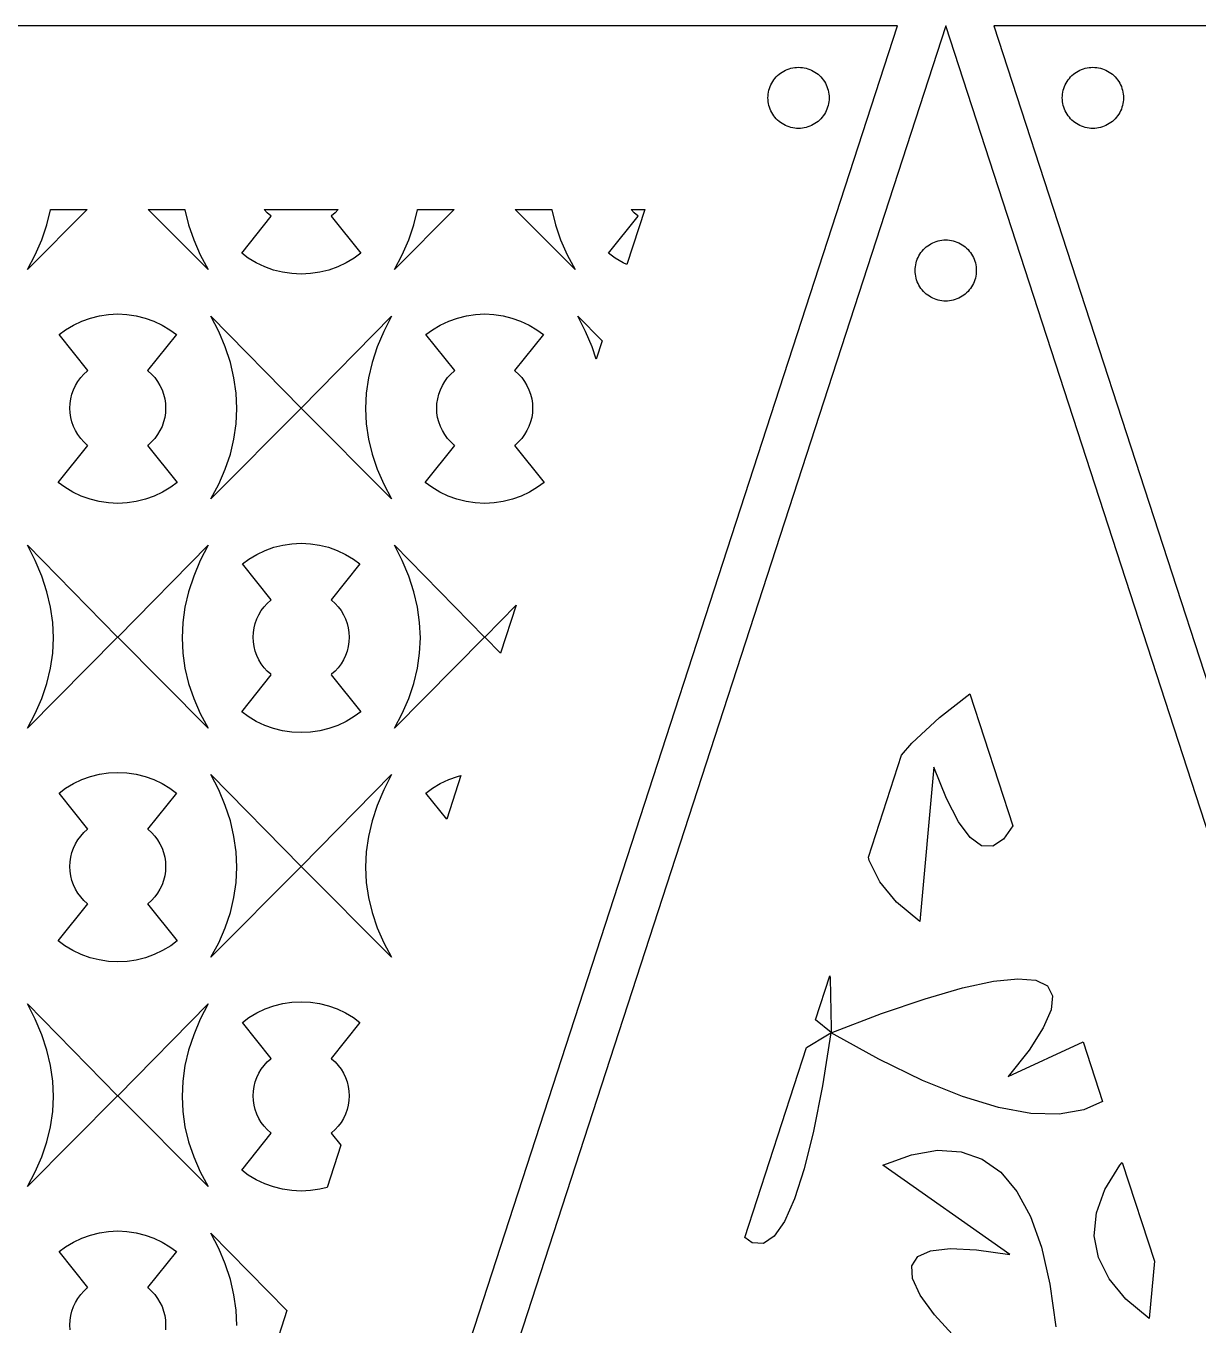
# Model space of a CAD drawing. Header units: metres. Extents: x 20 to 1108, y 20 to 485.
# Drawn here: x 269.3 to 346, y 399.7 to 484.7 of the extents above; entities that cross this region are included whole.
import ezdxf

# ---------------------------------------------------------------- set-up
doc = ezdxf.new("R2010")
doc.units = ezdxf.units.M

msp = doc.modelspace()

# ---------------------------------------------------------------- linework, layer by layer
for p, q in [((326.309, 484.652), (176.309, 484.652)), ((251.309, 253.826), (326.309, 484.652)), ((329.463, 484.652), (254.463, 253.826)), ((404.463, 253.826), (329.463, 484.652)), ((482.617, 484.652), (332.617, 484.652)), ((332.617, 484.652), (407.617, 253.826)), ((318.148, 481.022), (318.219, 481.126)), ((318.219, 481.126), (318.295, 481.225)), ((318.295, 481.225), (318.379, 481.319)), ((318.379, 481.319), (318.468, 481.408)), ((318.468, 481.408), (318.562, 481.491)), ((318.562, 481.491), (318.661, 481.569)), ((318.661, 481.569), (318.765, 481.639)), ((318.765, 481.639), (318.873, 481.703)), ((318.873, 481.703), (318.986, 481.76)), ((318.986, 481.76), (319.101, 481.81)), ((319.101, 481.81), (319.219, 481.853)), ((319.219, 481.853), (319.339, 481.888)), ((319.339, 481.888), (319.462, 481.915)), ((319.462, 481.915), (319.586, 481.935)), ((319.586, 481.935), (319.711, 481.946)), ((319.711, 481.946), (319.837, 481.95)), ((319.837, 481.95), (319.962, 481.946)), ((319.962, 481.946), (320.087, 481.935)), ((320.087, 481.935), (320.211, 481.915)), ((320.211, 481.915), (320.334, 481.888)), ((320.334, 481.888), (320.454, 481.853)), ((320.454, 481.853), (320.572, 481.81)), ((320.572, 481.81), (320.689, 481.76)), ((320.689, 481.76), (320.8, 481.703)), ((320.8, 481.703), (320.908, 481.639)), ((320.908, 481.639), (321.012, 481.569)), ((321.012, 481.569), (321.112, 481.491)), ((321.112, 481.491), (321.206, 481.408)), ((321.206, 481.408), (321.294, 481.319)), ((321.294, 481.319), (321.378, 481.225)), ((321.378, 481.225), (321.454, 481.126)), ((321.454, 481.126), (321.526, 481.022)), ((337.401, 481.022), (337.472, 481.126)), ((337.472, 481.126), (337.548, 481.225)), ((337.548, 481.225), (337.632, 481.319)), ((337.632, 481.319), (337.72, 481.408)), ((337.72, 481.408), (337.815, 481.491)), ((337.815, 481.491), (337.914, 481.569)), ((337.914, 481.569), (338.018, 481.639)), ((338.018, 481.639), (338.126, 481.703)), ((338.126, 481.703), (338.238, 481.76)), ((338.238, 481.76), (338.354, 481.81)), ((338.354, 481.81), (338.472, 481.853)), ((338.472, 481.853), (338.592, 481.888)), ((338.592, 481.888), (338.715, 481.915)), ((338.715, 481.915), (338.839, 481.935)), ((338.839, 481.935), (338.964, 481.946)), ((338.964, 481.946), (339.089, 481.95)), ((339.089, 481.95), (339.215, 481.946)), ((339.215, 481.946), (339.34, 481.935)), ((339.34, 481.935), (339.464, 481.915)), ((339.464, 481.915), (339.587, 481.888)), ((339.587, 481.888), (339.707, 481.853)), ((339.707, 481.853), (339.826, 481.81)), ((339.826, 481.81), (339.941, 481.76)), ((339.941, 481.76), (340.053, 481.703)), ((340.053, 481.703), (340.161, 481.639)), ((340.161, 481.639), (340.265, 481.569)), ((340.265, 481.569), (340.365, 481.491)), ((340.365, 481.491), (340.458, 481.408)), ((340.458, 481.408), (340.547, 481.319)), ((340.547, 481.319), (340.631, 481.225)), ((340.631, 481.225), (340.707, 481.126)), ((340.707, 481.126), (340.779, 481.022)), ((317.853, 480.201), (317.872, 480.325)), ((317.872, 480.325), (317.9, 480.447)), ((317.9, 480.447), (317.935, 480.569)), ((317.935, 480.569), (317.977, 480.687)), ((317.977, 480.687), (318.027, 480.802)), ((318.027, 480.802), (318.084, 480.913)), ((318.084, 480.913), (318.148, 481.022)), ((321.526, 481.022), (321.589, 480.913)), ((321.589, 480.913), (321.647, 480.802)), ((321.647, 480.802), (321.696, 480.687)), ((321.696, 480.687), (321.738, 480.569)), ((321.738, 480.569), (321.774, 480.447)), ((321.774, 480.447), (321.801, 480.325)), ((321.801, 480.325), (321.821, 480.201)), ((337.106, 480.201), (337.125, 480.325)), ((337.125, 480.325), (337.153, 480.447)), ((337.153, 480.447), (337.188, 480.569)), ((337.188, 480.569), (337.23, 480.687)), ((337.23, 480.687), (337.28, 480.802)), ((337.28, 480.802), (337.337, 480.913)), ((337.337, 480.913), (337.401, 481.022)), ((340.779, 481.022), (340.842, 480.913)), ((340.842, 480.913), (340.9, 480.802)), ((340.9, 480.802), (340.95, 480.687)), ((340.95, 480.687), (340.992, 480.569)), ((340.992, 480.569), (341.027, 480.447)), ((341.027, 480.447), (341.054, 480.325)), ((341.054, 480.325), (341.074, 480.201)), ((317.837, 479.95), (317.841, 480.075)), ((317.841, 479.824), (317.837, 479.95)), ((317.841, 480.075), (317.853, 480.201)), ((317.853, 479.699), (317.841, 479.824)), ((317.872, 479.575), (317.853, 479.699)), ((317.9, 479.453), (317.872, 479.575)), ((317.935, 479.332), (317.9, 479.453)), ((321.774, 479.453), (321.738, 479.332)), ((321.801, 479.575), (321.774, 479.453)), ((321.821, 479.699), (321.801, 479.575)), ((321.821, 480.201), (321.832, 480.075)), ((321.832, 479.824), (321.821, 479.699)), ((321.832, 480.075), (321.837, 479.95)), ((321.837, 479.95), (321.832, 479.824)), ((337.089, 479.95), (337.094, 480.075)), ((337.094, 479.824), (337.089, 479.95)), ((337.094, 480.075), (337.106, 480.201)), ((337.106, 479.699), (337.094, 479.824)), ((337.125, 479.575), (337.106, 479.699)), ((337.153, 479.453), (337.125, 479.575)), ((337.188, 479.332), (337.153, 479.453)), ((341.027, 479.453), (340.992, 479.332)), ((341.054, 479.575), (341.027, 479.453)), ((341.074, 479.699), (341.054, 479.575)), ((341.074, 480.201), (341.085, 480.075)), ((341.085, 479.824), (341.074, 479.699)), ((341.085, 480.075), (341.089, 479.95)), ((341.089, 479.95), (341.085, 479.824)), ((317.977, 479.214), (317.935, 479.332)), ((318.027, 479.099), (317.977, 479.214)), ((318.084, 478.986), (318.027, 479.099)), ((318.148, 478.878), (318.084, 478.986)), ((318.219, 478.775), (318.148, 478.878)), ((318.295, 478.675), (318.219, 478.775)), ((318.379, 478.581), (318.295, 478.675)), ((318.468, 478.492), (318.379, 478.581)), ((321.294, 478.581), (321.206, 478.492)), ((321.378, 478.675), (321.294, 478.581)), ((321.454, 478.775), (321.378, 478.675)), ((321.526, 478.878), (321.454, 478.775)), ((321.589, 478.986), (321.526, 478.878)), ((321.647, 479.099), (321.589, 478.986)), ((321.696, 479.214), (321.647, 479.099)), ((321.738, 479.332), (321.696, 479.214)), ((337.23, 479.214), (337.188, 479.332)), ((337.28, 479.099), (337.23, 479.214)), ((337.337, 478.986), (337.28, 479.099)), ((337.401, 478.878), (337.337, 478.986)), ((337.472, 478.775), (337.401, 478.878)), ((337.548, 478.675), (337.472, 478.775)), ((337.632, 478.581), (337.548, 478.675)), ((337.72, 478.492), (337.632, 478.581)), ((340.547, 478.581), (340.458, 478.492)), ((340.631, 478.675), (340.547, 478.581)), ((340.707, 478.775), (340.631, 478.675)), ((340.779, 478.878), (340.707, 478.775)), ((340.842, 478.986), (340.779, 478.878)), ((340.9, 479.099), (340.842, 478.986)), ((340.95, 479.214), (340.9, 479.099)), ((340.992, 479.332), (340.95, 479.214)), ((318.562, 478.409), (318.468, 478.492)), ((318.661, 478.332), (318.562, 478.409)), ((318.765, 478.262), (318.661, 478.332)), ((318.873, 478.197), (318.765, 478.262)), ((318.986, 478.141), (318.873, 478.197)), ((319.101, 478.091), (318.986, 478.141)), ((319.219, 478.048), (319.101, 478.091)), ((319.339, 478.013), (319.219, 478.048)), ((319.462, 477.986), (319.339, 478.013)), ((319.586, 477.966), (319.462, 477.986)), ((319.711, 477.954), (319.586, 477.966)), ((319.837, 477.95), (319.711, 477.954)), ((319.962, 477.954), (319.837, 477.95)), ((320.087, 477.966), (319.962, 477.954)), ((320.211, 477.986), (320.087, 477.966)), ((320.334, 478.013), (320.211, 477.986)), ((320.454, 478.048), (320.334, 478.013)), ((320.572, 478.091), (320.454, 478.048)), ((320.689, 478.141), (320.572, 478.091)), ((320.8, 478.197), (320.689, 478.141)), ((320.908, 478.262), (320.8, 478.197)), ((321.012, 478.332), (320.908, 478.262)), ((321.112, 478.409), (321.012, 478.332)), ((321.206, 478.492), (321.112, 478.409)), ((337.815, 478.409), (337.72, 478.492)), ((337.914, 478.332), (337.815, 478.409)), ((338.018, 478.262), (337.914, 478.332)), ((338.126, 478.197), (338.018, 478.262)), ((338.238, 478.141), (338.126, 478.197)), ((338.354, 478.091), (338.238, 478.141)), ((338.472, 478.048), (338.354, 478.091)), ((338.592, 478.013), (338.472, 478.048)), ((338.715, 477.986), (338.592, 478.013)), ((338.839, 477.966), (338.715, 477.986)), ((338.964, 477.954), (338.839, 477.966)), ((339.089, 477.95), (338.964, 477.954)), ((339.215, 477.954), (339.089, 477.95)), ((339.34, 477.966), (339.215, 477.954)), ((339.464, 477.986), (339.34, 477.966)), ((339.587, 478.013), (339.464, 477.986)), ((339.707, 478.048), (339.587, 478.013)), ((339.826, 478.091), (339.707, 478.048)), ((339.941, 478.141), (339.826, 478.091)), ((340.053, 478.197), (339.941, 478.141)), ((340.161, 478.262), (340.053, 478.197)), ((340.265, 478.332), (340.161, 478.262)), ((340.365, 478.409), (340.265, 478.332)), ((340.458, 478.492), (340.365, 478.409)), ((273.317, 472.652), (269.4, 468.712)), ((270.674, 471.634), (270.912, 472.623)), ((270.912, 472.623), (270.917, 472.652)), ((270.917, 472.652), (273.317, 472.652)), ((277.301, 472.652), (279.699, 472.652)), ((281.217, 468.712), (277.301, 472.652)), ((279.699, 472.652), (279.704, 472.623)), ((279.704, 472.623), (279.943, 471.634)), ((285.091, 472.436), (284.895, 472.652)), ((284.895, 472.652), (289.722, 472.652)), ((289.722, 472.652), (289.526, 472.436)), ((297.317, 472.652), (293.4, 468.712)), ((294.675, 471.634), (294.912, 472.623)), ((294.912, 472.623), (294.917, 472.652)), ((294.917, 472.652), (297.317, 472.652)), ((301.301, 472.652), (303.699, 472.652)), ((305.217, 468.712), (301.301, 472.652)), ((303.699, 472.652), (303.704, 472.623)), ((303.704, 472.623), (303.943, 471.634)), ((309.792, 472.652), (308.616, 469.034)), ((309.091, 472.436), (308.896, 472.652)), ((308.896, 472.652), (309.792, 472.652)), ((283.417, 469.783), (285.353, 472.204)), ((285.32, 472.229), (285.091, 472.436)), ((285.353, 472.204), (285.32, 472.229)), ((289.298, 472.229), (289.264, 472.204)), ((289.264, 472.204), (291.2, 469.783)), ((289.526, 472.436), (289.298, 472.229)), ((307.417, 469.783), (309.353, 472.204)), ((309.32, 472.229), (309.091, 472.436)), ((309.353, 472.204), (309.32, 472.229)), ((270.341, 470.649), (270.674, 471.634)), ((279.943, 471.634), (280.276, 470.65)), ((294.341, 470.649), (294.675, 471.634)), ((303.943, 471.634), (304.276, 470.65)), ((269.912, 469.669), (270.341, 470.649)), ((280.276, 470.65), (280.704, 469.669)), ((293.913, 469.669), (294.341, 470.649)), ((304.276, 470.65), (304.704, 469.669)), ((328.005, 470.022), (328.094, 470.11)), ((328.094, 470.11), (328.189, 470.193)), ((328.189, 470.193), (328.287, 470.271)), ((328.287, 470.271), (328.392, 470.341)), ((328.392, 470.341), (328.499, 470.405)), ((328.499, 470.405), (328.612, 470.462)), ((328.612, 470.462), (328.727, 470.512)), ((328.727, 470.512), (328.845, 470.554)), ((328.845, 470.554), (328.966, 470.589)), ((328.966, 470.589), (329.088, 470.617)), ((329.088, 470.617), (329.212, 470.636)), ((329.212, 470.636), (329.337, 470.649)), ((329.337, 470.649), (329.463, 470.652)), ((329.463, 470.652), (329.589, 470.649)), ((329.589, 470.649), (329.714, 470.636)), ((329.714, 470.636), (329.838, 470.617)), ((329.838, 470.617), (329.96, 470.589)), ((329.96, 470.589), (330.081, 470.554)), ((330.081, 470.554), (330.2, 470.512)), ((330.2, 470.512), (330.315, 470.462)), ((330.315, 470.462), (330.427, 470.405)), ((330.427, 470.405), (330.534, 470.341)), ((330.534, 470.341), (330.639, 470.271)), ((330.639, 470.271), (330.738, 470.193)), ((330.738, 470.193), (330.832, 470.11)), ((330.832, 470.11), (330.921, 470.022)), ((269.4, 468.712), (269.912, 469.669)), ((280.704, 469.669), (281.217, 468.712)), ((283.844, 469.467), (283.417, 469.783)), ((284.369, 469.152), (283.844, 469.467)), ((290.773, 469.467), (290.248, 469.152)), ((291.2, 469.783), (290.773, 469.467)), ((293.4, 468.712), (293.913, 469.669)), ((304.704, 469.669), (305.217, 468.712)), ((307.844, 469.467), (307.417, 469.783)), ((308.369, 469.152), (307.844, 469.467)), ((327.526, 469.151), (327.561, 469.271)), ((327.561, 469.271), (327.604, 469.388)), ((327.604, 469.388), (327.654, 469.504)), ((327.654, 469.504), (327.71, 469.616)), ((327.71, 469.616), (327.775, 469.725)), ((327.775, 469.725), (327.845, 469.828)), ((327.845, 469.828), (327.922, 469.927)), ((327.922, 469.927), (328.005, 470.022)), ((330.921, 470.022), (331.004, 469.927)), ((331.004, 469.927), (331.081, 469.828)), ((331.081, 469.828), (331.152, 469.725)), ((331.152, 469.725), (331.216, 469.616)), ((331.216, 469.616), (331.273, 469.504)), ((331.273, 469.504), (331.323, 469.388)), ((331.323, 469.388), (331.366, 469.271)), ((331.366, 469.271), (331.401, 469.151)), ((284.922, 468.89), (284.369, 469.152)), ((285.498, 468.684), (284.922, 468.89)), ((286.091, 468.536), (285.498, 468.684)), ((286.697, 468.445), (286.091, 468.536)), ((287.309, 468.415), (286.697, 468.445)), ((287.92, 468.445), (287.309, 468.415)), ((288.525, 468.535), (287.92, 468.445)), ((289.118, 468.684), (288.525, 468.535)), ((289.695, 468.89), (289.118, 468.684)), ((290.248, 469.152), (289.695, 468.89)), ((308.616, 469.034), (308.369, 469.152)), ((327.463, 468.652), (327.467, 468.778)), ((327.467, 468.527), (327.463, 468.652)), ((327.467, 468.778), (327.479, 468.903)), ((327.479, 468.402), (327.467, 468.527)), ((327.479, 468.903), (327.498, 469.027)), ((327.498, 468.277), (327.479, 468.402)), ((327.498, 469.027), (327.526, 469.151)), ((331.401, 469.151), (331.428, 469.027)), ((331.428, 469.027), (331.448, 468.903)), ((331.448, 468.402), (331.428, 468.277)), ((331.448, 468.903), (331.459, 468.778)), ((331.459, 468.527), (331.448, 468.402)), ((331.459, 468.778), (331.463, 468.652)), ((331.463, 468.652), (331.459, 468.527)), ((327.526, 468.155), (327.498, 468.277)), ((327.561, 468.034), (327.526, 468.155)), ((327.604, 467.916), (327.561, 468.034)), ((327.654, 467.801), (327.604, 467.916)), ((327.71, 467.69), (327.654, 467.801)), ((327.775, 467.581), (327.71, 467.69)), ((327.845, 467.478), (327.775, 467.581)), ((331.152, 467.581), (331.081, 467.478)), ((331.216, 467.69), (331.152, 467.581)), ((331.273, 467.801), (331.216, 467.69)), ((331.323, 467.916), (331.273, 467.801)), ((331.366, 468.034), (331.323, 467.916)), ((331.401, 468.155), (331.366, 468.034)), ((331.428, 468.277), (331.401, 468.155)), ((327.922, 467.377), (327.845, 467.478)), ((328.005, 467.283), (327.922, 467.377)), ((328.094, 467.194), (328.005, 467.283)), ((328.189, 467.111), (328.094, 467.194)), ((328.287, 467.034), (328.189, 467.111)), ((328.392, 466.964), (328.287, 467.034)), ((328.499, 466.901), (328.392, 466.964)), ((328.612, 466.843), (328.499, 466.901)), ((328.727, 466.793), (328.612, 466.843)), ((328.845, 466.75), (328.727, 466.793)), ((328.966, 466.715), (328.845, 466.75)), ((329.088, 466.689), (328.966, 466.715)), ((329.212, 466.668), (329.088, 466.689)), ((329.337, 466.656), (329.212, 466.668)), ((329.463, 466.652), (329.337, 466.656)), ((329.589, 466.656), (329.463, 466.652)), ((329.714, 466.668), (329.589, 466.656)), ((329.838, 466.689), (329.714, 466.668)), ((329.96, 466.715), (329.838, 466.689)), ((330.081, 466.75), (329.96, 466.715)), ((330.2, 466.793), (330.081, 466.75)), ((330.315, 466.843), (330.2, 466.793)), ((330.427, 466.901), (330.315, 466.843)), ((330.534, 466.964), (330.427, 466.901)), ((330.639, 467.034), (330.534, 466.964)), ((330.738, 467.111), (330.639, 467.034)), ((330.832, 467.194), (330.738, 467.111)), ((330.921, 467.283), (330.832, 467.194)), ((331.004, 467.377), (330.921, 467.283)), ((331.081, 467.478), (331.004, 467.377)), ((274.705, 465.776), (275.309, 465.806)), ((275.309, 465.806), (275.911, 465.776)), ((298.705, 465.776), (299.309, 465.806)), ((299.309, 465.806), (299.912, 465.776)), ((271.891, 464.769), (272.408, 465.079)), ((272.408, 465.079), (272.954, 465.337)), ((272.954, 465.337), (273.524, 465.541)), ((273.524, 465.541), (274.109, 465.688)), ((274.109, 465.688), (274.705, 465.776)), ((275.911, 465.776), (276.509, 465.687)), ((276.509, 465.687), (277.094, 465.541)), ((277.094, 465.541), (277.662, 465.337)), ((277.662, 465.337), (278.209, 465.079)), ((278.209, 465.079), (278.727, 464.769)), ((281.913, 464.666), (281.4, 465.671)), ((281.4, 465.671), (287.304, 459.652)), ((287.314, 459.652), (293.218, 465.671)), ((293.218, 465.671), (292.704, 464.666)), ((295.891, 464.769), (296.408, 465.079)), ((296.408, 465.079), (296.954, 465.337)), ((296.954, 465.337), (297.524, 465.541)), ((297.524, 465.541), (298.109, 465.688)), ((298.109, 465.688), (298.705, 465.776)), ((299.912, 465.776), (300.509, 465.687)), ((300.509, 465.687), (301.094, 465.541)), ((301.094, 465.541), (301.662, 465.337)), ((301.662, 465.337), (302.209, 465.079)), ((302.209, 465.079), (302.727, 464.769)), ((305.913, 464.666), (305.4, 465.671)), ((305.4, 465.671), (306.995, 464.045)), ((271.469, 464.456), (271.891, 464.769)), ((273.354, 462.101), (271.469, 464.456)), ((279.148, 464.456), (277.264, 462.101)), ((278.727, 464.769), (279.148, 464.456)), ((282.341, 463.647), (281.913, 464.666)), ((292.704, 464.666), (292.276, 463.648)), ((295.469, 464.456), (295.891, 464.769)), ((297.354, 462.101), (295.469, 464.456)), ((303.148, 464.456), (301.264, 462.101)), ((302.727, 464.769), (303.148, 464.456)), ((306.342, 463.647), (305.913, 464.666)), ((282.675, 462.632), (282.341, 463.647)), ((292.276, 463.648), (291.943, 462.632)), ((306.606, 462.844), (306.342, 463.647)), ((306.995, 464.045), (306.606, 462.844)), ((282.913, 461.622), (282.675, 462.632)), ((291.943, 462.632), (291.704, 461.622)), ((272.702, 461.395), (272.885, 461.641)), ((272.885, 461.641), (273.092, 461.869)), ((273.092, 461.869), (273.32, 462.076)), ((273.32, 462.076), (273.354, 462.101)), ((277.264, 462.101), (277.298, 462.076)), ((277.298, 462.076), (277.526, 461.869)), ((277.526, 461.869), (277.733, 461.641)), ((277.733, 461.641), (277.916, 461.394)), ((283.056, 460.615), (282.913, 461.622)), ((291.704, 461.622), (291.562, 460.615)), ((296.702, 461.395), (296.885, 461.641)), ((296.885, 461.641), (297.092, 461.869)), ((297.092, 461.869), (297.32, 462.076)), ((297.32, 462.076), (297.354, 462.101)), ((301.264, 462.101), (301.298, 462.076)), ((301.298, 462.076), (301.526, 461.869)), ((301.526, 461.869), (301.733, 461.641)), ((301.733, 461.641), (301.916, 461.394)), ((272.308, 460.562), (272.412, 460.853)), ((272.412, 460.853), (272.543, 461.13)), ((272.543, 461.13), (272.702, 461.395)), ((277.916, 461.394), (278.073, 461.13)), ((278.073, 461.13), (278.205, 460.852)), ((278.205, 460.852), (278.309, 460.562)), ((296.308, 460.562), (296.412, 460.853)), ((296.412, 460.853), (296.543, 461.13)), ((296.543, 461.13), (296.702, 461.395)), ((301.916, 461.394), (302.073, 461.13)), ((302.073, 461.13), (302.205, 460.852)), ((302.205, 460.852), (302.309, 460.562)), ((272.174, 459.652), (272.189, 459.96)), ((272.189, 459.96), (272.235, 460.265)), ((272.235, 460.265), (272.308, 460.562)), ((278.309, 460.562), (278.384, 460.264)), ((278.384, 460.264), (278.429, 459.959)), ((278.429, 459.959), (278.444, 459.652)), ((283.103, 459.613), (283.056, 460.615)), ((291.562, 460.615), (291.514, 459.613)), ((296.174, 459.652), (296.189, 459.96)), ((296.189, 459.96), (296.235, 460.265)), ((296.235, 460.265), (296.308, 460.562)), ((302.309, 460.562), (302.384, 460.264)), ((302.384, 460.264), (302.429, 459.959)), ((302.429, 459.959), (302.444, 459.652)), ((272.189, 459.346), (272.174, 459.652)), ((272.234, 459.041), (272.189, 459.346)), ((272.308, 458.743), (272.234, 459.041)), ((278.384, 459.04), (278.309, 458.743)), ((278.429, 459.345), (278.384, 459.04)), ((278.444, 459.652), (278.429, 459.345)), ((287.304, 459.652), (281.4, 453.712)), ((283.056, 458.616), (283.103, 459.613)), ((293.218, 453.712), (287.314, 459.652)), ((291.514, 459.613), (291.562, 458.616)), ((296.189, 459.346), (296.174, 459.652)), ((296.234, 459.041), (296.189, 459.346)), ((296.308, 458.743), (296.234, 459.041)), ((302.384, 459.04), (302.309, 458.743)), ((302.429, 459.345), (302.384, 459.04)), ((302.444, 459.652), (302.429, 459.345)), ((272.412, 458.453), (272.308, 458.743)), ((272.543, 458.175), (272.412, 458.453)), ((272.701, 457.911), (272.543, 458.175)), ((278.073, 458.175), (277.916, 457.911)), ((278.205, 458.453), (278.073, 458.175)), ((278.309, 458.743), (278.205, 458.453)), ((282.912, 457.623), (283.056, 458.616)), ((291.562, 458.616), (291.704, 457.623)), ((296.412, 458.453), (296.308, 458.743)), ((296.543, 458.175), (296.412, 458.453)), ((296.701, 457.911), (296.543, 458.175)), ((302.073, 458.175), (301.916, 457.911)), ((302.205, 458.453), (302.073, 458.175)), ((302.309, 458.743), (302.205, 458.453)), ((272.885, 457.664), (272.701, 457.911)), ((273.091, 457.436), (272.885, 457.664)), ((273.32, 457.229), (273.091, 457.436)), ((277.526, 457.436), (277.298, 457.229)), ((277.733, 457.664), (277.526, 457.436)), ((277.916, 457.911), (277.733, 457.664)), ((282.675, 456.634), (282.912, 457.623)), ((291.704, 457.623), (291.943, 456.634)), ((296.885, 457.664), (296.701, 457.911)), ((297.092, 457.436), (296.885, 457.664)), ((297.32, 457.229), (297.092, 457.436)), ((301.526, 457.436), (301.298, 457.229)), ((301.733, 457.664), (301.526, 457.436)), ((301.916, 457.911), (301.733, 457.664)), ((271.417, 454.783), (273.354, 457.204)), ((273.354, 457.204), (273.32, 457.229)), ((277.298, 457.229), (277.264, 457.204)), ((277.264, 457.204), (279.2, 454.783)), ((282.341, 455.649), (282.675, 456.634)), ((291.943, 456.634), (292.276, 455.65)), ((295.417, 454.783), (297.354, 457.204)), ((297.354, 457.204), (297.32, 457.229)), ((301.298, 457.229), (301.264, 457.204)), ((301.264, 457.204), (303.2, 454.783)), ((281.913, 454.669), (282.341, 455.649)), ((292.276, 455.65), (292.704, 454.669)), ((271.844, 454.467), (271.417, 454.783)), ((279.2, 454.783), (278.773, 454.467)), ((295.844, 454.467), (295.417, 454.783)), ((303.2, 454.783), (302.773, 454.467)), ((272.368, 454.152), (271.844, 454.467)), ((272.922, 453.89), (272.368, 454.152)), ((278.248, 454.152), (277.695, 453.89)), ((278.773, 454.467), (278.248, 454.152)), ((281.4, 453.712), (281.913, 454.669)), ((292.704, 454.669), (293.218, 453.712)), ((296.368, 454.152), (295.844, 454.467)), ((296.922, 453.89), (296.368, 454.152)), ((302.248, 454.152), (301.695, 453.89)), ((302.773, 454.467), (302.248, 454.152)), ((273.498, 453.684), (272.922, 453.89)), ((274.091, 453.536), (273.498, 453.684)), ((274.696, 453.445), (274.091, 453.536)), ((275.309, 453.415), (274.696, 453.445)), ((275.92, 453.445), (275.309, 453.415)), ((276.525, 453.535), (275.92, 453.445)), ((277.118, 453.684), (276.525, 453.535)), ((277.695, 453.89), (277.118, 453.684)), ((297.498, 453.684), (296.922, 453.89)), ((298.091, 453.536), (297.498, 453.684)), ((298.697, 453.445), (298.091, 453.536)), ((299.309, 453.415), (298.697, 453.445)), ((299.92, 453.445), (299.309, 453.415)), ((300.525, 453.535), (299.92, 453.445)), ((301.118, 453.684), (300.525, 453.535)), ((301.695, 453.89), (301.118, 453.684)), ((269.912, 449.666), (269.4, 450.671)), ((269.4, 450.671), (275.304, 444.652)), ((275.313, 444.652), (281.218, 450.671)), ((281.218, 450.671), (280.704, 449.666)), ((284.954, 450.337), (285.524, 450.541)), ((285.524, 450.541), (286.109, 450.688)), ((286.109, 450.688), (286.705, 450.776)), ((286.705, 450.776), (287.309, 450.806)), ((287.309, 450.806), (287.912, 450.776)), ((287.912, 450.776), (288.509, 450.687)), ((288.509, 450.687), (289.094, 450.541)), ((289.094, 450.541), (289.663, 450.337)), ((293.913, 449.666), (293.4, 450.671)), ((293.4, 450.671), (299.304, 444.652)), ((270.341, 448.647), (269.912, 449.666)), ((280.704, 449.666), (280.276, 448.648)), ((283.469, 449.456), (283.891, 449.769)), ((283.891, 449.769), (284.408, 450.079)), ((284.408, 450.079), (284.954, 450.337)), ((289.663, 450.337), (290.209, 450.079)), ((290.209, 450.079), (290.727, 449.769)), ((290.727, 449.769), (291.148, 449.456)), ((294.341, 448.647), (293.913, 449.666)), ((285.353, 447.101), (283.469, 449.456)), ((291.148, 449.456), (289.264, 447.101)), ((270.674, 447.632), (270.341, 448.647)), ((280.276, 448.648), (279.943, 447.632)), ((294.675, 447.632), (294.341, 448.647)), ((270.913, 446.622), (270.674, 447.632)), ((279.943, 447.632), (279.704, 446.622)), ((294.913, 446.622), (294.675, 447.632)), ((271.056, 445.615), (270.913, 446.622)), ((279.704, 446.622), (279.562, 445.615)), ((284.543, 446.13), (284.701, 446.395)), ((284.701, 446.395), (284.885, 446.641)), ((284.885, 446.641), (285.092, 446.869)), ((285.092, 446.869), (285.32, 447.076)), ((285.32, 447.076), (285.353, 447.101)), ((289.264, 447.101), (289.298, 447.076)), ((289.298, 447.076), (289.526, 446.869)), ((289.526, 446.869), (289.732, 446.641)), ((289.732, 446.641), (289.915, 446.394)), ((289.915, 446.394), (290.073, 446.13)), ((295.056, 445.615), (294.913, 446.622)), ((299.313, 444.652), (301.378, 446.758)), ((301.378, 446.758), (300.354, 443.605)), ((271.103, 444.613), (271.056, 445.615)), ((279.562, 445.615), (279.514, 444.613)), ((284.234, 445.265), (284.308, 445.562)), ((284.308, 445.562), (284.412, 445.853)), ((284.412, 445.853), (284.543, 446.13)), ((290.073, 446.13), (290.205, 445.852)), ((290.205, 445.852), (290.309, 445.562)), ((290.309, 445.562), (290.383, 445.264)), ((295.103, 444.613), (295.056, 445.615)), ((275.304, 444.652), (269.4, 438.712)), ((271.056, 443.616), (271.103, 444.613)), ((281.217, 438.712), (275.313, 444.652)), ((279.514, 444.613), (279.561, 443.616)), ((284.173, 444.652), (284.189, 444.96)), ((284.188, 444.346), (284.173, 444.652)), ((284.189, 444.96), (284.234, 445.265)), ((290.383, 445.264), (290.429, 444.959)), ((290.444, 444.652), (290.428, 444.345)), ((290.429, 444.959), (290.444, 444.652)), ((299.304, 444.652), (293.4, 438.712)), ((295.056, 443.616), (295.103, 444.613)), ((300.354, 443.605), (299.313, 444.652)), ((284.234, 444.041), (284.188, 444.346)), ((284.308, 443.743), (284.234, 444.041)), ((284.412, 443.453), (284.308, 443.743)), ((290.309, 443.743), (290.205, 443.453)), ((290.383, 444.04), (290.309, 443.743)), ((290.428, 444.345), (290.383, 444.04)), ((270.912, 442.623), (271.056, 443.616)), ((279.561, 443.616), (279.704, 442.623)), ((284.543, 443.175), (284.412, 443.453)), ((284.701, 442.911), (284.543, 443.175)), ((284.885, 442.664), (284.701, 442.911)), ((289.915, 442.911), (289.732, 442.664)), ((290.073, 443.175), (289.915, 442.911)), ((290.205, 443.453), (290.073, 443.175)), ((294.912, 442.623), (295.056, 443.616)), ((270.674, 441.634), (270.912, 442.623)), ((279.704, 442.623), (279.943, 441.634)), ((283.417, 439.783), (285.353, 442.204)), ((285.091, 442.436), (284.885, 442.664)), ((285.32, 442.229), (285.091, 442.436)), ((285.353, 442.204), (285.32, 442.229)), ((289.298, 442.229), (289.264, 442.204)), ((289.264, 442.204), (291.2, 439.783)), ((289.526, 442.436), (289.298, 442.229)), ((289.732, 442.664), (289.526, 442.436)), ((294.675, 441.634), (294.912, 442.623)), ((270.341, 440.649), (270.674, 441.634)), ((279.943, 441.634), (280.276, 440.65)), ((294.341, 440.649), (294.675, 441.634)), ((269.912, 439.669), (270.341, 440.649)), ((280.276, 440.65), (280.704, 439.669)), ((293.913, 439.669), (294.341, 440.649)), ((329.049, 439.401), (331.043, 440.957)), ((331.043, 440.957), (333.85, 432.319)), ((269.4, 438.712), (269.912, 439.669)), ((280.704, 439.669), (281.217, 438.712)), ((283.844, 439.467), (283.417, 439.783)), ((284.369, 439.152), (283.844, 439.467)), ((290.773, 439.467), (290.248, 439.152)), ((291.2, 439.783), (290.773, 439.467)), ((293.4, 438.712), (293.913, 439.669)), ((284.922, 438.89), (284.369, 439.152)), ((285.498, 438.684), (284.922, 438.89)), ((286.091, 438.536), (285.498, 438.684)), ((289.118, 438.684), (288.525, 438.535)), ((289.695, 438.89), (289.118, 438.684)), ((290.248, 439.152), (289.695, 438.89)), ((327.243, 437.716), (329.049, 439.401)), ((286.697, 438.445), (286.091, 438.536)), ((287.309, 438.415), (286.697, 438.445)), ((287.92, 438.445), (287.309, 438.415)), ((288.525, 438.535), (287.92, 438.445)), ((324.411, 430.272), (326.575, 436.929)), ((326.575, 436.929), (327.243, 437.716)), ((328.685, 436.159), (327.768, 426.047)), ((329.505, 434.113), (328.685, 436.159)), ((272.408, 435.079), (272.954, 435.337)), ((272.954, 435.337), (273.524, 435.541)), ((273.524, 435.541), (274.109, 435.688)), ((274.109, 435.688), (274.705, 435.776)), ((274.705, 435.776), (275.309, 435.806)), ((275.309, 435.806), (275.911, 435.776)), ((275.911, 435.776), (276.509, 435.687)), ((276.509, 435.687), (277.094, 435.541)), ((277.094, 435.541), (277.662, 435.337)), ((277.662, 435.337), (278.209, 435.079)), ((281.913, 434.666), (281.4, 435.671)), ((281.4, 435.671), (287.304, 429.652)), ((287.314, 429.652), (293.218, 435.671)), ((293.218, 435.671), (292.704, 434.666)), ((296.408, 435.079), (296.954, 435.337)), ((297.752, 435.598), (296.829, 432.756)), ((296.954, 435.337), (297.524, 435.541)), ((297.524, 435.541), (297.752, 435.598)), ((271.469, 434.456), (271.891, 434.769)), ((273.354, 432.101), (271.469, 434.456)), ((271.891, 434.769), (272.408, 435.079)), ((279.148, 434.456), (277.264, 432.101)), ((278.209, 435.079), (278.727, 434.769)), ((278.727, 434.769), (279.148, 434.456)), ((282.341, 433.647), (281.913, 434.666)), ((292.704, 434.666), (292.276, 433.648)), ((295.469, 434.456), (295.891, 434.769)), ((296.829, 432.756), (295.469, 434.456)), ((295.891, 434.769), (296.408, 435.079)), ((282.675, 432.632), (282.341, 433.647)), ((292.276, 433.648), (291.943, 432.632)), ((330.298, 432.577), (329.505, 434.113)), ((272.885, 431.641), (273.092, 431.869)), ((273.092, 431.869), (273.32, 432.076)), ((273.32, 432.076), (273.354, 432.101)), ((277.264, 432.101), (277.298, 432.076)), ((277.298, 432.076), (277.526, 431.869)), ((277.526, 431.869), (277.733, 431.641)), ((282.913, 431.622), (282.675, 432.632)), ((291.943, 432.632), (291.704, 431.622)), ((331.067, 431.543), (330.298, 432.577)), ((333.85, 432.319), (333.235, 431.443)), ((272.412, 430.853), (272.543, 431.13)), ((272.543, 431.13), (272.702, 431.395)), ((272.702, 431.395), (272.885, 431.641)), ((277.733, 431.641), (277.916, 431.394)), ((277.916, 431.394), (278.073, 431.13)), ((278.073, 431.13), (278.205, 430.852)), ((283.056, 430.615), (282.913, 431.622)), ((291.704, 431.622), (291.562, 430.615)), ((331.813, 431.01), (331.067, 431.543)), ((332.535, 430.977), (331.813, 431.01)), ((333.235, 431.443), (332.535, 430.977)), ((272.189, 429.96), (272.235, 430.265)), ((272.235, 430.265), (272.308, 430.562)), ((272.308, 430.562), (272.412, 430.853)), ((278.205, 430.852), (278.309, 430.562)), ((278.309, 430.562), (278.384, 430.264)), ((278.384, 430.264), (278.429, 429.959)), ((283.103, 429.613), (283.056, 430.615)), ((291.562, 430.615), (291.514, 429.613)), ((324.454, 430.045), (324.411, 430.272)), ((272.174, 429.652), (272.189, 429.96)), ((272.189, 429.346), (272.174, 429.652)), ((272.234, 429.041), (272.189, 429.346)), ((278.429, 429.345), (278.384, 429.04)), ((278.429, 429.959), (278.444, 429.652)), ((278.444, 429.652), (278.429, 429.345)), ((287.304, 429.652), (281.4, 423.712)), ((283.056, 428.616), (283.103, 429.613)), ((293.218, 423.712), (287.314, 429.652)), ((291.514, 429.613), (291.562, 428.616)), ((325.144, 428.661), (324.454, 430.045)), ((272.308, 428.743), (272.234, 429.041)), ((272.412, 428.453), (272.308, 428.743)), ((272.543, 428.175), (272.412, 428.453)), ((278.205, 428.453), (278.073, 428.175)), ((278.309, 428.743), (278.205, 428.453)), ((278.384, 429.04), (278.309, 428.743)), ((282.912, 427.623), (283.056, 428.616)), ((291.562, 428.616), (291.704, 427.623)), ((326.25, 427.328), (325.144, 428.661)), ((272.701, 427.911), (272.543, 428.175)), ((272.885, 427.664), (272.701, 427.911)), ((273.091, 427.436), (272.885, 427.664)), ((277.733, 427.664), (277.526, 427.436)), ((277.916, 427.911), (277.733, 427.664)), ((278.073, 428.175), (277.916, 427.911)), ((282.675, 426.634), (282.912, 427.623)), ((291.704, 427.623), (291.943, 426.634)), ((271.417, 424.783), (273.354, 427.204)), ((273.32, 427.229), (273.091, 427.436)), ((273.354, 427.204), (273.32, 427.229)), ((277.298, 427.229), (277.264, 427.204)), ((277.264, 427.204), (279.2, 424.783)), ((277.526, 427.436), (277.298, 427.229)), ((327.768, 426.047), (326.25, 427.328)), ((282.341, 425.649), (282.675, 426.634)), ((291.943, 426.634), (292.276, 425.65)), ((281.913, 424.669), (282.341, 425.649)), ((292.276, 425.65), (292.704, 424.669)), ((271.844, 424.467), (271.417, 424.783)), ((272.368, 424.152), (271.844, 424.467)), ((278.773, 424.467), (278.248, 424.152)), ((279.2, 424.783), (278.773, 424.467)), ((281.4, 423.712), (281.913, 424.669)), ((292.704, 424.669), (293.218, 423.712)), ((272.922, 423.89), (272.368, 424.152)), ((273.498, 423.684), (272.922, 423.89)), ((274.091, 423.536), (273.498, 423.684)), ((274.696, 423.445), (274.091, 423.536)), ((275.309, 423.415), (274.696, 423.445)), ((275.92, 423.445), (275.309, 423.415)), ((276.525, 423.535), (275.92, 423.445)), ((277.118, 423.684), (276.525, 423.535)), ((277.695, 423.89), (277.118, 423.684)), ((278.248, 424.152), (277.695, 423.89)), ((320.948, 419.611), (321.887, 422.501)), ((321.887, 422.501), (321.898, 422.341)), ((321.898, 422.341), (321.96, 419.071)), ((328.119, 421.001), (330.563, 421.708)), ((330.563, 421.708), (332.584, 422.145)), ((332.584, 422.145), (334.184, 422.312)), ((334.184, 422.312), (335.36, 422.208)), ((335.36, 422.208), (336.114, 421.835)), ((336.114, 421.835), (336.446, 421.193)), ((286.109, 420.688), (286.705, 420.776)), ((286.705, 420.776), (287.309, 420.806)), ((287.309, 420.806), (287.912, 420.776)), ((287.912, 420.776), (288.509, 420.687)), ((325.253, 420.024), (328.119, 421.001)), ((336.446, 421.193), (336.356, 420.28)), ((269.912, 419.666), (269.4, 420.671)), ((269.4, 420.671), (275.304, 414.652)), ((275.313, 414.652), (281.218, 420.671)), ((281.218, 420.671), (280.704, 419.666)), ((283.891, 419.769), (284.408, 420.079)), ((284.408, 420.079), (284.954, 420.337)), ((284.954, 420.337), (285.524, 420.541)), ((285.524, 420.541), (286.109, 420.688)), ((288.509, 420.687), (289.094, 420.541)), ((289.094, 420.541), (289.663, 420.337)), ((289.663, 420.337), (290.209, 420.079)), ((290.209, 420.079), (290.727, 419.769)), ((321.97, 418.777), (325.253, 420.024)), ((336.356, 420.28), (335.845, 419.098)), ((270.341, 418.647), (269.912, 419.666)), ((280.704, 419.666), (280.276, 418.648)), ((283.469, 419.456), (283.891, 419.769)), ((285.353, 417.101), (283.469, 419.456)), ((291.148, 419.456), (289.264, 417.101)), ((290.727, 419.769), (291.148, 419.456)), ((321.96, 418.785), (320.948, 419.611)), ((321.96, 419.071), (321.96, 418.785)), ((335.845, 419.098), (334.911, 417.643)), ((270.674, 417.632), (270.341, 418.647)), ((280.276, 418.648), (279.943, 417.632)), ((320.365, 417.818), (321.738, 418.645)), ((321.959, 418.774), (321.397, 415.307)), ((321.738, 418.645), (321.959, 418.774)), ((322.17, 418.661), (321.97, 418.777)), ((325.081, 417.053), (322.17, 418.661)), ((270.913, 416.622), (270.674, 417.632)), ((279.943, 417.632), (279.704, 416.622)), ((316.324, 405.379), (320.365, 417.818)), ((333.55, 415.908), (338.446, 418.173)), ((334.911, 417.643), (333.55, 415.908)), ((338.446, 418.173), (339.71, 414.282)), ((271.056, 415.615), (270.913, 416.622)), ((279.704, 416.622), (279.562, 415.615)), ((284.701, 416.395), (284.885, 416.641)), ((284.885, 416.641), (285.092, 416.869)), ((285.092, 416.869), (285.32, 417.076)), ((285.32, 417.076), (285.353, 417.101)), ((289.264, 417.101), (289.298, 417.076)), ((289.298, 417.076), (289.526, 416.869)), ((289.526, 416.869), (289.732, 416.641)), ((289.732, 416.641), (289.915, 416.394)), ((327.948, 415.661), (325.081, 417.053)), ((284.308, 415.562), (284.412, 415.853)), ((284.412, 415.853), (284.543, 416.13)), ((284.543, 416.13), (284.701, 416.395)), ((289.915, 416.394), (290.073, 416.13)), ((290.073, 416.13), (290.205, 415.852)), ((290.205, 415.852), (290.309, 415.562)), ((330.561, 414.605), (327.948, 415.661)), ((271.103, 414.613), (271.056, 415.615)), ((279.562, 415.615), (279.514, 414.613)), ((284.173, 414.652), (284.189, 414.96)), ((284.189, 414.96), (284.234, 415.265)), ((284.234, 415.265), (284.308, 415.562)), ((290.309, 415.562), (290.383, 415.264)), ((290.383, 415.264), (290.429, 414.959)), ((290.429, 414.959), (290.444, 414.652)), ((321.397, 415.307), (320.81, 412.335)), ((275.304, 414.652), (269.4, 408.712)), ((271.056, 413.616), (271.103, 414.613)), ((281.217, 408.712), (275.313, 414.652)), ((279.514, 414.613), (279.561, 413.616)), ((284.188, 414.346), (284.173, 414.652)), ((284.234, 414.041), (284.188, 414.346)), ((284.308, 413.743), (284.234, 414.041)), ((290.383, 414.04), (290.309, 413.743)), ((290.428, 414.345), (290.383, 414.04)), ((290.444, 414.652), (290.428, 414.345)), ((332.922, 413.882), (330.561, 414.605)), ((339.71, 414.282), (338.499, 413.729)), ((270.912, 412.623), (271.056, 413.616)), ((279.561, 413.616), (279.704, 412.623)), ((284.412, 413.453), (284.308, 413.743)), ((284.543, 413.175), (284.412, 413.453)), ((284.701, 412.911), (284.543, 413.175)), ((290.073, 413.175), (289.915, 412.911)), ((290.205, 413.453), (290.073, 413.175)), ((290.309, 413.743), (290.205, 413.453)), ((335.033, 413.495), (332.922, 413.882)), ((336.893, 413.445), (335.033, 413.495)), ((338.499, 413.729), (336.893, 413.445)), ((270.674, 411.634), (270.912, 412.623)), ((279.704, 412.623), (279.943, 411.634)), ((284.885, 412.664), (284.701, 412.911)), ((285.091, 412.436), (284.885, 412.664)), ((285.32, 412.229), (285.091, 412.436)), ((289.526, 412.436), (289.298, 412.229)), ((289.732, 412.664), (289.526, 412.436)), ((289.915, 412.911), (289.732, 412.664)), ((320.81, 412.335), (320.201, 409.865)), ((270.341, 410.649), (270.674, 411.634)), ((279.943, 411.634), (280.276, 410.65)), ((283.417, 409.783), (285.353, 412.204)), ((285.353, 412.204), (285.32, 412.229)), ((289.895, 411.415), (288.998, 408.654)), ((289.298, 412.229), (289.264, 412.204)), ((289.264, 412.204), (289.895, 411.415)), ((269.912, 409.669), (270.341, 410.649)), ((280.276, 410.65), (280.704, 409.669)), ((325.355, 410.117), (327.224, 410.791)), ((327.224, 410.791), (328.932, 411.082)), ((328.932, 411.082), (330.475, 410.987)), ((330.475, 410.987), (331.854, 410.508)), ((283.844, 409.467), (283.417, 409.783)), ((320.201, 409.865), (319.568, 407.898)), ((333.655, 404.268), (325.355, 410.117)), ((331.854, 410.508), (333.069, 409.644)), ((339.88, 408.516), (340.854, 410.101)), ((340.854, 410.101), (341.009, 410.284)), ((341.009, 410.284), (343.109, 403.824)), ((269.4, 408.712), (269.912, 409.669)), ((280.704, 409.669), (281.217, 408.712)), ((284.369, 409.152), (283.844, 409.467)), ((284.922, 408.89), (284.369, 409.152)), ((285.498, 408.684), (284.922, 408.89)), ((333.069, 409.644), (334.117, 408.394)), ((286.091, 408.536), (285.498, 408.684)), ((286.697, 408.445), (286.091, 408.536)), ((287.309, 408.415), (286.697, 408.445)), ((287.92, 408.445), (287.309, 408.415)), ((288.525, 408.535), (287.92, 408.445)), ((288.998, 408.654), (288.525, 408.535)), ((334.117, 408.394), (335.003, 406.757)), ((339.322, 406.983), (339.88, 408.516)), ((319.568, 407.898), (318.912, 406.428)), ((318.912, 406.428), (318.236, 405.462)), ((335.003, 406.757), (335.724, 404.736)), ((339.181, 405.497), (339.322, 406.983)), ((272.954, 405.337), (273.524, 405.541)), ((273.524, 405.541), (274.109, 405.688)), ((274.109, 405.688), (274.705, 405.776)), ((274.705, 405.776), (275.309, 405.806)), ((275.309, 405.806), (275.911, 405.776)), ((275.911, 405.776), (276.509, 405.687)), ((276.509, 405.687), (277.094, 405.541)), ((277.094, 405.541), (277.662, 405.337)), ((281.913, 404.666), (281.4, 405.671)), ((281.4, 405.671), (286.379, 400.595)), ((318.236, 405.462), (317.535, 404.995)), ((339.454, 404.066), (339.181, 405.497)), ((271.469, 404.456), (271.891, 404.769)), ((271.891, 404.769), (272.408, 405.079)), ((272.408, 405.079), (272.954, 405.337)), ((277.662, 405.337), (278.209, 405.079)), ((278.209, 405.079), (278.727, 404.769)), ((278.727, 404.769), (279.148, 404.456)), ((282.341, 403.647), (281.913, 404.666)), ((316.813, 405.029), (316.324, 405.379)), ((317.535, 404.995), (316.813, 405.029)), ((328.465, 404.511), (329.746, 404.66)), ((329.746, 404.66), (331.473, 404.579)), ((335.724, 404.736), (336.281, 402.329)), ((273.354, 402.101), (271.469, 404.456)), ((279.148, 404.456), (277.264, 402.101)), ((327.241, 403.525), (327.631, 404.132)), ((327.631, 404.132), (328.465, 404.511)), ((331.473, 404.579), (333.655, 404.268)), ((340.144, 402.68), (339.454, 404.066)), ((343.109, 403.824), (342.768, 400.067)), ((282.675, 402.632), (282.341, 403.647)), ((327.295, 402.685), (327.241, 403.525)), ((273.092, 401.869), (273.32, 402.076)), ((273.32, 402.076), (273.354, 402.101)), ((277.264, 402.101), (277.298, 402.076)), ((277.298, 402.076), (277.526, 401.869)), ((282.913, 401.622), (282.675, 402.632)), ((327.793, 401.614), (327.295, 402.685)), ((336.281, 402.329), (336.671, 399.538)), ((341.25, 401.348), (340.144, 402.68)), ((272.543, 401.13), (272.702, 401.395)), ((272.702, 401.395), (272.885, 401.641)), ((272.885, 401.641), (273.092, 401.869)), ((277.526, 401.869), (277.733, 401.641)), ((277.733, 401.641), (277.916, 401.394)), ((277.916, 401.394), (278.073, 401.13)), ((283.056, 400.615), (282.913, 401.622)), ((328.737, 400.314), (327.793, 401.614)), ((342.768, 400.067), (341.25, 401.348)), ((272.235, 400.265), (272.308, 400.562)), ((272.308, 400.562), (272.412, 400.853)), ((272.412, 400.853), (272.543, 401.13)), ((278.073, 401.13), (278.205, 400.852)), ((278.205, 400.852), (278.309, 400.562)), ((278.309, 400.562), (278.384, 400.264)), ((283.103, 399.613), (283.056, 400.615)), ((286.379, 400.595), (285.475, 397.812)), ((272.174, 399.652), (272.189, 399.96)), ((272.189, 399.346), (272.174, 399.652)), ((272.189, 399.96), (272.235, 400.265)), ((278.384, 400.264), (278.429, 399.959)), ((278.429, 399.959), (278.444, 399.652)), ((278.444, 399.652), (278.429, 399.345)), ((330.125, 398.78), (328.737, 400.314))]:
    msp.add_line(p, q)

doc.saveas('drawing.dxf')
